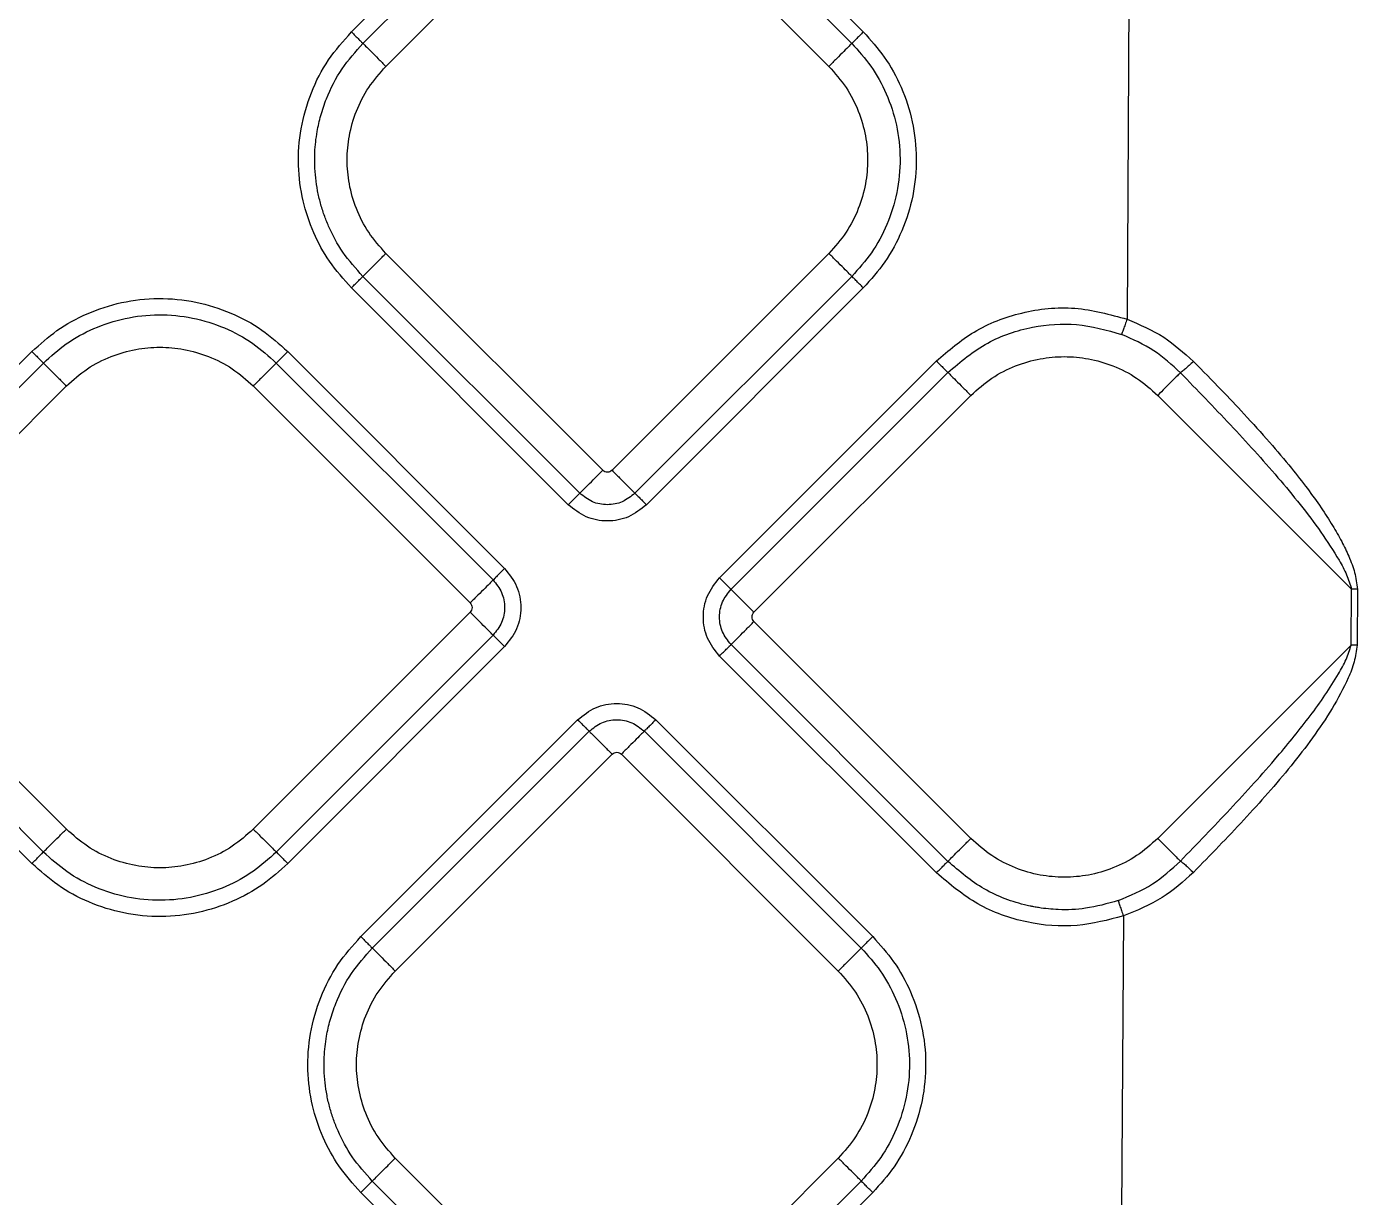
# Model space of a CAD drawing. Extents: x 832 to 912, y 781 to 934.
# Drawn here: x 876.887 to 880.93, y 839.455 to 843.011 of the extents above; entities that cross this region are included whole.
import ezdxf

# ---------------------------------------------------------------- set-up
doc = ezdxf.new("R2010")
doc.units = 0
doc.header["$MEASUREMENT"] = 0
doc.layers.add('1', color=4, linetype='Continuous')

# ---------------------------------------------------------------- blocks, each defined once
blk = doc.blocks.new('2026 SOVEREIGN HL')
at = {"layer": '1', "color": 3, "linetype": 'Continuous', "lineweight": 25}
for p, q in [((46.1449, 45.8998), (46.8037, 46.5586)), ((47.0412, 46.5586), (47.7, 45.8998)), ((46.1798, 45.865), (46.8386, 46.5238)), ((47.0063, 46.5238), (47.6651, 45.865)), ((46.2495, 45.7953), (46.9083, 46.4541)), ((46.9366, 46.4541), (47.5954, 45.7953)), ((48.5072, 45.9972), (48.5016, 45.0273)), ((46.9083, 44.5683), (46.2495, 45.2271)), ((47.5954, 45.2271), (46.9366, 44.5683)), ((46.8037, 44.4638), (46.1449, 45.1226)), ((46.8386, 44.4986), (46.1798, 45.1574)), ((47.6651, 45.1574), (47.0063, 44.4986)), ((47.7, 45.1226), (47.0412, 44.4638)), ((44.5153, 44.2702), (45.1741, 44.929)), ((45.9514, 44.929), (46.6102, 44.2702)), ((44.5502, 44.2354), (45.209, 44.8942)), ((45.9165, 44.8942), (46.5754, 44.2354)), ((47.2632, 44.2417), (47.922, 44.9005)), ((47.2981, 44.2069), (47.9569, 44.8657)), ((44.6199, 44.1656), (45.2787, 44.8245)), ((45.8468, 44.8245), (46.5056, 44.1656)), ((47.3678, 44.1371), (48.0266, 44.7959)), ((48.5947, 44.7959), (49.1835, 44.2072)), ((49.1824, 44.0377), (49.1835, 44.2072)), ((49.2011, 44.2071), (49.1835, 44.2072)), ((49.2011, 44.2071), (49.2001, 44.0376)), ((45.2787, 43.4785), (44.6199, 44.1374)), ((46.5056, 44.1374), (45.8468, 43.4785)), ((48.0266, 43.45), (47.3678, 44.1089)), ((45.1741, 43.374), (44.5153, 44.0328)), ((45.209, 43.4088), (44.5502, 44.0676)), ((46.5754, 44.0676), (45.9165, 43.4088)), ((46.6102, 44.0328), (45.9514, 43.374)), ((47.9569, 43.3803), (47.2981, 44.0391)), ((48.5947, 43.45), (49.1824, 44.0377)), ((47.922, 43.3455), (47.2632, 44.0043)), ((46.1734, 43.1519), (46.8322, 43.8107)), ((47.0697, 43.8107), (47.7285, 43.1519)), ((46.2083, 43.1171), (46.8671, 43.7759)), ((47.0348, 43.7759), (47.6937, 43.1171)), ((46.278, 43.0474), (46.9368, 43.7062)), ((46.9651, 43.7062), (47.6239, 43.0474)), ((48.4902, 43.2146), (48.4841, 42.314)), ((46.9368, 41.8204), (46.278, 42.4792)), ((47.6239, 42.4792), (46.9651, 41.8204)), ((46.8322, 41.7159), (46.1734, 42.3747)), ((46.8671, 41.7507), (46.2083, 42.4095)), ((47.6937, 42.4095), (47.0348, 41.7507)), ((47.7285, 42.3747), (47.0697, 41.7159))]:
    blk.add_line(p, q, dxfattribs=at)
for points, knots in [([(46.1449, 45.1226), (46.1216, 45.1486), (46.0761, 45.1994), (46.0273, 45.2899), (45.9944, 45.3882), (45.9805, 45.4955), (45.9884, 45.6072), (46.0196, 45.7161), (46.0711, 45.8169), (46.1205, 45.8724), (46.1449, 45.8998)], [0, 0, 0, 0, 0.121442, 0.236288, 0.355187, 0.480548, 0.610329, 0.741991, 0.872768, 1, 1, 1, 1]), ([(46.1449, 45.8998), (46.1488, 45.8959), (46.157, 45.8878), (46.1679, 45.8768), (46.1765, 45.8683), (46.1787, 45.8661), (46.1798, 45.865)], [0, 0, 0, 0, 0.23645, 0.4921, 0.752056, 1, 1, 1, 1]), ([(47.7, 45.8998), (47.6961, 45.8959), (47.688, 45.8878), (47.677, 45.8768), (47.6685, 45.8683), (47.6662, 45.8661), (47.6651, 45.865)], [0, 0, 0, 0, 0.2364442, 0.4920954, 0.7520555, 1, 1, 1, 1]), ([(47.7, 45.8998), (47.7222, 45.8752), (47.7679, 45.8244), (47.8184, 45.7316), (47.8526, 45.6272), (47.8649, 45.5149), (47.854, 45.4019), (47.8206, 45.2955), (47.7696, 45.2001), (47.7228, 45.1479), (47.7, 45.1226)], [0, 0, 0, 0, 0.11509, 0.237016, 0.364588, 0.495522, 0.627141, 0.756681, 0.881633, 1, 1, 1, 1]), ([(46.1798, 45.1574), (46.1585, 45.1812), (46.1171, 45.2273), (46.0818, 45.2932), (46.0615, 45.3441), (46.0503, 45.38), (46.0416, 45.4175), (46.0357, 45.4564), (46.033, 45.4952), (46.0333, 45.5425), (46.0389, 45.5928), (46.0512, 45.6474), (46.0733, 45.7124), (46.1125, 45.7895), (46.1576, 45.84), (46.1798, 45.865)], [0, 0, 0, 0, 0.121412, 0.236229, 0.282954, 0.330872, 0.379889, 0.429892, 0.480755, 0.528606, 0.610484, 0.673349, 0.742097, 0.872821, 1, 1, 1, 1]), ([(46.1798, 45.865), (46.182, 45.8628), (46.1865, 45.8583), (46.2035, 45.8413), (46.2254, 45.8194), (46.2417, 45.8031), (46.2495, 45.7953)], [0, 0, 0, 0, 0.2479413, 0.5079225, 0.7635547, 1, 1, 1, 1]), ([(47.6651, 45.865), (47.663, 45.8628), (47.6585, 45.8583), (47.6415, 45.8413), (47.6195, 45.8194), (47.6032, 45.8031), (47.5954, 45.7953)], [0, 0, 0, 0, 0.2479413, 0.5079225, 0.7635547, 1, 1, 1, 1]), ([(47.6651, 45.865), (47.6853, 45.8425), (47.7269, 45.7963), (47.773, 45.7119), (47.804, 45.6168), (47.8152, 45.5146), (47.8053, 45.4117), (47.7749, 45.3148), (47.7285, 45.228), (47.6859, 45.1805), (47.6651, 45.1574)], [0, 0, 0, 0, 0.11509, 0.237016, 0.364589, 0.495523, 0.627141, 0.756681, 0.881633, 1, 1, 1, 1]), ([(46.2495, 45.2271), (46.2311, 45.2478), (46.1948, 45.2888), (46.1581, 45.3615), (46.1364, 45.4362), (46.1296, 45.5112), (46.1364, 45.5862), (46.1581, 45.6609), (46.1948, 45.7336), (46.2311, 45.7745), (46.2495, 45.7953)], [0, 0, 0, 0, 0.131359, 0.259989, 0.383484, 0.5, 0.616516, 0.740011, 0.868641, 1, 1, 1, 1]), ([(47.5954, 45.7953), (47.6138, 45.7745), (47.6502, 45.7336), (47.6868, 45.6609), (47.7085, 45.5862), (47.7153, 45.5112), (47.7085, 45.4362), (47.6868, 45.3615), (47.6502, 45.2888), (47.6138, 45.2478), (47.5954, 45.2271)], [0, 0, 0, 0, 0.131359, 0.259989, 0.383484, 0.5, 0.616516, 0.740011, 0.868641, 1, 1, 1, 1]), ([(46.1798, 45.1574), (46.182, 45.1596), (46.1865, 45.1641), (46.2035, 45.1811), (46.2254, 45.203), (46.2417, 45.2193), (46.2495, 45.2271)], [0, 0, 0, 0, 0.2479412, 0.5079228, 0.763555, 1, 1, 1, 1]), ([(47.6651, 45.1574), (47.663, 45.1596), (47.6585, 45.1641), (47.6415, 45.1811), (47.6195, 45.203), (47.6032, 45.2193), (47.5954, 45.2271)], [0, 0, 0, 0, 0.2479412, 0.5079228, 0.763555, 1, 1, 1, 1]), ([(46.1449, 45.1226), (46.1488, 45.1265), (46.157, 45.1346), (46.1679, 45.1456), (46.1765, 45.1541), (46.1787, 45.1563), (46.1798, 45.1574)], [0, 0, 0, 0, 0.2364508, 0.4921011, 0.7520561, 1, 1, 1, 1]), ([(47.7, 45.1226), (47.6961, 45.1265), (47.688, 45.1346), (47.677, 45.1456), (47.6685, 45.1541), (47.6662, 45.1563), (47.6651, 45.1574)], [0, 0, 0, 0, 0.236445, 0.492096, 0.752056, 1, 1, 1, 1]), ([(45.1741, 44.929), (45.1988, 44.9512), (45.2495, 44.9969), (45.3423, 45.0475), (45.4468, 45.0816), (45.5591, 45.0939), (45.672, 45.0831), (45.7785, 45.0496), (45.8738, 44.9986), (45.926, 44.9518), (45.9514, 44.929)], [0, 0, 0, 0, 0.11509, 0.2370165, 0.3645884, 0.4955227, 0.6271403, 0.756681, 0.8816335, 1, 1, 1, 1]), ([(45.209, 44.8942), (45.2314, 44.9144), (45.2776, 44.956), (45.3621, 45.002), (45.4572, 45.033), (45.5594, 45.0442), (45.6622, 45.0344), (45.7591, 45.004), (45.8459, 44.9575), (45.8934, 44.9149), (45.9165, 44.8942)], [0, 0, 0, 0, 0.11509, 0.237016, 0.364588, 0.495523, 0.627141, 0.756681, 0.881633, 1, 1, 1, 1]), ([(47.922, 44.9005), (47.9588, 44.9321), (48.0353, 44.9977), (48.1819, 45.0533), (48.3441, 45.0708), (48.4491, 45.0418), (48.5016, 45.0273)], [0, 0, 0, 0, 0.231379, 0.480904, 0.74074, 1, 1, 1, 1]), ([(47.9569, 44.8657), (47.9957, 44.8983), (48.0717, 44.962), (48.2099, 45.0078), (48.3509, 45.0186), (48.4393, 44.9938), (48.4845, 44.9811)], [0, 0, 0, 0, 0.2652321, 0.5189373, 0.7542792, 1, 1, 1, 1]), ([(48.5016, 45.0273), (48.4995, 45.0218), (48.4955, 45.0108), (48.4902, 44.9965), (48.4861, 44.9855), (48.485, 44.9825), (48.4845, 44.9811)], [0, 0, 0, 0, 0.250005, 0.500011, 0.750002, 1, 1, 1, 1]), ([(48.5016, 45.0273), (48.5399, 45.0109), (48.6142, 44.9792), (48.674, 44.9252), (48.7029, 44.8991)], [0, 0, 0, 0, 0.515733, 1, 1, 1, 1]), ([(48.6635, 44.8647), (48.6377, 44.8884), (48.5847, 44.9372), (48.5185, 44.9662), (48.4845, 44.9811)], [0, 0, 0, 0, 0.4854634, 1, 1, 1, 1]), ([(45.1741, 44.929), (45.178, 44.9251), (45.1862, 44.917), (45.1971, 44.906), (45.2057, 44.8975), (45.2079, 44.8953), (45.209, 44.8942)], [0, 0, 0, 0, 0.236444, 0.492095, 0.752055, 1, 1, 1, 1]), ([(45.2787, 44.8245), (45.2994, 44.8428), (45.3404, 44.8792), (45.4131, 44.9158), (45.4878, 44.9375), (45.5628, 44.9444), (45.6378, 44.9375), (45.7125, 44.9158), (45.7851, 44.8792), (45.8261, 44.8428), (45.8468, 44.8245)], [0, 0, 0, 0, 0.131359, 0.259989, 0.383483, 0.5, 0.616516, 0.740011, 0.86864, 1, 1, 1, 1]), ([(45.9514, 44.929), (45.9475, 44.9251), (45.9394, 44.917), (45.9284, 44.906), (45.9199, 44.8975), (45.9176, 44.8953), (45.9165, 44.8942)], [0, 0, 0, 0, 0.236445, 0.492096, 0.752057, 1, 1, 1, 1]), ([(45.209, 44.8942), (45.2112, 44.892), (45.2157, 44.8875), (45.2327, 44.8705), (45.2546, 44.8486), (45.2709, 44.8323), (45.2787, 44.8245)], [0, 0, 0, 0, 0.247941, 0.507922, 0.763554, 1, 1, 1, 1]), ([(45.9165, 44.8942), (45.9144, 44.892), (45.9099, 44.8875), (45.8929, 44.8705), (45.8709, 44.8486), (45.8547, 44.8323), (45.8468, 44.8245)], [0, 0, 0, 0, 0.247943, 0.507924, 0.763557, 1, 1, 1, 1]), ([(47.922, 44.9005), (47.9259, 44.8966), (47.9341, 44.8885), (47.945, 44.8775), (47.9536, 44.869), (47.9558, 44.8668), (47.9569, 44.8657)], [0, 0, 0, 0, 0.236451, 0.4921, 0.752056, 1, 1, 1, 1]), ([(48.0266, 44.7959), (48.0473, 44.8143), (48.0883, 44.8507), (48.161, 44.8873), (48.2357, 44.909), (48.3107, 44.9158), (48.3857, 44.909), (48.4604, 44.8873), (48.533, 44.8507), (48.574, 44.8143), (48.5947, 44.7959)], [0, 0, 0, 0, 0.131359, 0.259988, 0.383484, 0.5, 0.616516, 0.740012, 0.868641, 1, 1, 1, 1]), ([(48.7029, 44.8991), (48.6987, 44.895), (48.6902, 44.8868), (48.6783, 44.8761), (48.6685, 44.8679), (48.6652, 44.8658), (48.6635, 44.8647)], [0, 0, 0, 0, 0.24999, 0.499997, 0.75, 1, 1, 1, 1]), ([(48.7029, 44.8991), (48.7313, 44.8703), (48.7833, 44.8175), (48.8607, 44.7359), (48.9322, 44.6569), (48.9962, 44.5813), (49.0483, 44.5149), (49.0901, 44.4568), (49.1249, 44.4032), (49.153, 44.3541), (49.1724, 44.3144), (49.1849, 44.2829), (49.1964, 44.2502), (49.1992, 44.2244), (49.2011, 44.2071)], [0, 0, 0, 0, 0.139132, 0.255396, 0.388977, 0.50872, 0.599891, 0.68296, 0.758075, 0.822817, 0.880189, 0.911335, 0.940389, 1, 1, 1, 1]), ([(47.9569, 44.8657), (47.9591, 44.8635), (47.9636, 44.859), (47.9806, 44.842), (48.0025, 44.8201), (48.0188, 44.8038), (48.0266, 44.7959)], [0, 0, 0, 0, 0.2479414, 0.5079228, 0.7635544, 1, 1, 1, 1]), ([(48.6635, 44.8647), (48.6609, 44.8621), (48.6556, 44.8568), (48.6386, 44.8398), (48.6175, 44.8188), (48.6021, 44.8034), (48.5947, 44.7959)], [0, 0, 0, 0, 0.250652, 0.510525, 0.764678, 1, 1, 1, 1]), ([(48.6635, 44.8647), (48.7144, 44.8123), (48.8156, 44.708), (48.9601, 44.5484), (49.0713, 44.4115), (49.1373, 44.3107), (49.1694, 44.2527), (49.1789, 44.2221), (49.1835, 44.2072)], [0, 0, 0, 0, 0.259124, 0.515326, 0.765673, 0.886569, 0.944879, 1, 1, 1, 1]), ([(46.8386, 44.4986), (46.8408, 44.5008), (46.8453, 44.5053), (46.8623, 44.5223), (46.8842, 44.5442), (46.9005, 44.5605), (46.9083, 44.5683)], [0, 0, 0, 0, 0.247941, 0.507922, 0.763554, 1, 1, 1, 1]), ([(46.9366, 44.5683), (46.9345, 44.5667), (46.9304, 44.5634), (46.9225, 44.562), (46.9145, 44.5634), (46.9104, 44.5667), (46.9083, 44.5683)], [0, 0, 0, 0, 0.25022, 0.499992, 0.749764, 1, 1, 1, 1]), ([(46.9366, 44.5683), (46.9444, 44.5605), (46.9607, 44.5442), (46.9826, 44.5223), (46.9997, 44.5053), (47.0041, 44.5008), (47.0063, 44.4986)], [0, 0, 0, 0, 0.236446, 0.492078, 0.752059, 1, 1, 1, 1]), ([(46.8037, 44.4638), (46.8076, 44.4677), (46.8158, 44.4758), (46.8268, 44.4868), (46.8353, 44.4953), (46.8375, 44.4975), (46.8386, 44.4986)], [0, 0, 0, 0, 0.2364474, 0.4920948, 0.7520566, 1, 1, 1, 1]), ([(47.0063, 44.4986), (46.9941, 44.4889), (46.9695, 44.4696), (46.9225, 44.461), (46.8754, 44.4696), (46.8509, 44.4889), (46.8386, 44.4986)], [0, 0, 0, 0, 0.249877, 0.500013, 0.75014, 1, 1, 1, 1]), ([(47.0063, 44.4986), (47.0074, 44.4975), (47.0097, 44.4953), (47.0182, 44.4868), (47.0291, 44.4758), (47.0373, 44.4677), (47.0412, 44.4638)], [0, 0, 0, 0, 0.247946, 0.507904, 0.763552, 1, 1, 1, 1]), ([(47.0412, 44.4638), (47.0238, 44.45), (46.9891, 44.4226), (46.9225, 44.4105), (46.8558, 44.4226), (46.8211, 44.45), (46.8037, 44.4638)], [0, 0, 0, 0, 0.2500695, 0.500017, 0.749932, 1, 1, 1, 1]), ([(46.5754, 44.2354), (46.5732, 44.2332), (46.5687, 44.2287), (46.5517, 44.2117), (46.5298, 44.1898), (46.5135, 44.1735), (46.5056, 44.1656)], [0, 0, 0, 0, 0.2473324, 0.5070941, 0.762967, 1, 1, 1, 1]), ([(46.6102, 44.2702), (46.6061, 44.2661), (46.5978, 44.2578), (46.587, 44.247), (46.5787, 44.2387), (46.5765, 44.2365), (46.5754, 44.2354)], [0, 0, 0, 0, 0.250007, 0.500015, 0.750005, 1, 1, 1, 1]), ([(46.5754, 44.2354), (46.585, 44.2231), (46.6044, 44.1986), (46.613, 44.1515), (46.6044, 44.1044), (46.585, 44.0799), (46.5754, 44.0676)], [0, 0, 0, 0, 0.249877, 0.500014, 0.75014, 1, 1, 1, 1]), ([(46.6102, 44.2702), (46.6239, 44.2529), (46.6514, 44.2181), (46.6634, 44.1515), (46.6514, 44.0849), (46.6239, 44.0501), (46.6102, 44.0328)], [0, 0, 0, 0, 0.25007, 0.500017, 0.749933, 1, 1, 1, 1]), ([(47.2632, 44.0043), (47.2495, 44.0216), (47.2221, 44.0564), (47.21, 44.123), (47.2221, 44.1896), (47.2495, 44.2244), (47.2632, 44.2417)], [0, 0, 0, 0, 0.250071, 0.500017, 0.749933, 1, 1, 1, 1]), ([(47.2632, 44.2417), (47.2671, 44.2378), (47.2753, 44.2297), (47.2862, 44.2187), (47.2947, 44.2102), (47.297, 44.2079), (47.2981, 44.2069)], [0, 0, 0, 0, 0.2364431, 0.4920972, 0.7520554, 1, 1, 1, 1]), ([(47.2981, 44.0391), (47.2884, 44.0514), (47.2691, 44.0759), (47.2605, 44.123), (47.2691, 44.1701), (47.2884, 44.1946), (47.2981, 44.2069)], [0, 0, 0, 0, 0.249875, 0.500014, 0.750138, 1, 1, 1, 1]), ([(47.2981, 44.2069), (47.3003, 44.2047), (47.3047, 44.2002), (47.3218, 44.1832), (47.3437, 44.1612), (47.36, 44.145), (47.3678, 44.1371)], [0, 0, 0, 0, 0.247941, 0.507923, 0.763555, 1, 1, 1, 1]), ([(46.5056, 44.1656), (46.5073, 44.1636), (46.5105, 44.1594), (46.512, 44.1515), (46.5105, 44.1436), (46.5073, 44.1394), (46.5056, 44.1374)], [0, 0, 0, 0, 0.250226, 0.500001, 0.749766, 1, 1, 1, 1]), ([(46.5754, 44.0676), (46.5732, 44.0698), (46.5687, 44.0743), (46.5517, 44.0913), (46.5297, 44.1133), (46.5135, 44.1295), (46.5056, 44.1374)], [0, 0, 0, 0, 0.247943, 0.507925, 0.763557, 1, 1, 1, 1]), ([(47.3678, 44.1089), (47.3662, 44.1109), (47.3629, 44.1151), (47.3615, 44.123), (47.3629, 44.1309), (47.3662, 44.1351), (47.3678, 44.1371)], [0, 0, 0, 0, 0.250224, 0.5, 0.749776, 1, 1, 1, 1]), ([(47.2981, 44.0391), (47.3003, 44.0413), (47.3047, 44.0458), (47.3217, 44.0628), (47.3436, 44.0847), (47.36, 44.101), (47.3678, 44.1089)], [0, 0, 0, 0, 0.247332, 0.507094, 0.762967, 1, 1, 1, 1]), ([(46.6102, 44.0328), (46.6063, 44.0367), (46.5982, 44.0448), (46.5872, 44.0558), (46.5787, 44.0643), (46.5765, 44.0665), (46.5754, 44.0676)], [0, 0, 0, 0, 0.236449, 0.492098, 0.752056, 1, 1, 1, 1]), ([(47.2632, 44.0043), (47.2674, 44.0084), (47.2756, 44.0167), (47.2865, 44.0275), (47.2948, 44.0358), (47.297, 44.038), (47.2981, 44.0391)], [0, 0, 0, 0, 0.2500078, 0.5000106, 0.7500014, 1, 1, 1, 1]), ([(48.6634, 43.3814), (48.7141, 43.4337), (48.8149, 43.5378), (48.9473, 43.6843), (49.0586, 43.8203), (49.1273, 43.9192), (49.1679, 43.9923), (49.1777, 44.0229), (49.1824, 44.0377)], [0, 0, 0, 0, 0.258996, 0.514953, 0.703525, 0.8863, 0.944695, 1, 1, 1, 1]), ([(49.2001, 44.0376), (49.1979, 44.0204), (49.1934, 43.9857), (49.1671, 43.9207), (49.1083, 43.8119), (49.0012, 43.6683), (48.8574, 43.505), (48.7546, 43.3998), (48.703, 43.347)], [0, 0, 0, 0, 0.059697, 0.119926, 0.242115, 0.49141, 0.744635, 1, 1, 1, 1]), ([(49.2001, 44.0376), (49.1972, 44.0377), (49.1915, 44.0377), (49.1854, 44.0377), (49.1824, 44.0377)], [0, 0, 0, 0, 0.500008, 1, 1, 1, 1]), ([(46.8322, 43.8107), (46.8496, 43.8245), (46.8843, 43.8519), (46.951, 43.8639), (47.0176, 43.8519), (47.0523, 43.8245), (47.0697, 43.8107)], [0, 0, 0, 0, 0.250071, 0.500018, 0.749933, 1, 1, 1, 1]), ([(46.8322, 43.8107), (46.8364, 43.8066), (46.8447, 43.7983), (46.8555, 43.7875), (46.8638, 43.7792), (46.866, 43.777), (46.8671, 43.7759)], [0, 0, 0, 0, 0.2500076, 0.5000101, 0.7500046, 1, 1, 1, 1]), ([(46.8671, 43.7759), (46.8794, 43.7856), (46.9039, 43.8049), (46.951, 43.8135), (46.998, 43.8049), (47.0226, 43.7856), (47.0348, 43.7759)], [0, 0, 0, 0, 0.249877, 0.500015, 0.750138, 1, 1, 1, 1]), ([(47.0697, 43.8107), (47.0658, 43.8068), (47.0577, 43.7987), (47.0467, 43.7877), (47.0382, 43.7792), (47.0359, 43.777), (47.0348, 43.7759)], [0, 0, 0, 0, 0.236446, 0.492099, 0.752057, 1, 1, 1, 1]), ([(46.8671, 43.7759), (46.8693, 43.7737), (46.8738, 43.7692), (46.8908, 43.7523), (46.9127, 43.7303), (46.929, 43.714), (46.9368, 43.7062)], [0, 0, 0, 0, 0.247332, 0.507094, 0.762967, 1, 1, 1, 1]), ([(47.0348, 43.7759), (47.0326, 43.7737), (47.0282, 43.7692), (47.0111, 43.7522), (46.9892, 43.7303), (46.9729, 43.714), (46.9651, 43.7062)], [0, 0, 0, 0, 0.247942, 0.507923, 0.763555, 1, 1, 1, 1]), ([(46.9368, 43.7062), (46.9389, 43.7078), (46.943, 43.7111), (46.951, 43.7125), (46.9589, 43.7111), (46.963, 43.7078), (46.9651, 43.7062)], [0, 0, 0, 0, 0.250236, 0.500008, 0.74978, 1, 1, 1, 1]), ([(45.209, 43.4088), (45.2112, 43.411), (45.2157, 43.4155), (45.2327, 43.4325), (45.2546, 43.4544), (45.2709, 43.4707), (45.2787, 43.4785)], [0, 0, 0, 0, 0.247941, 0.507923, 0.763555, 1, 1, 1, 1]), ([(45.8468, 43.4785), (45.8261, 43.4602), (45.7851, 43.4238), (45.7125, 43.3872), (45.6378, 43.3655), (45.5628, 43.3587), (45.4878, 43.3655), (45.4131, 43.3872), (45.3404, 43.4238), (45.2994, 43.4602), (45.2787, 43.4785)], [0, 0, 0, 0, 0.131359, 0.259989, 0.383484, 0.5, 0.616517, 0.740012, 0.868641, 1, 1, 1, 1]), ([(45.8468, 43.4785), (45.8547, 43.4707), (45.8709, 43.4544), (45.8929, 43.4325), (45.9099, 43.4155), (45.9144, 43.411), (45.9165, 43.4088)], [0, 0, 0, 0, 0.236443, 0.492075, 0.752057, 1, 1, 1, 1]), ([(47.9569, 43.3803), (47.9591, 43.3825), (47.9636, 43.387), (47.9806, 43.404), (48.0025, 43.4259), (48.0188, 43.4422), (48.0266, 43.45)], [0, 0, 0, 0, 0.247941, 0.507922, 0.763554, 1, 1, 1, 1]), ([(48.5947, 43.45), (48.574, 43.4317), (48.533, 43.3953), (48.4604, 43.3587), (48.3857, 43.337), (48.3107, 43.3301), (48.2357, 43.337), (48.161, 43.3587), (48.0883, 43.3953), (48.0473, 43.4317), (48.0266, 43.45)], [0, 0, 0, 0, 0.13136, 0.259989, 0.383484, 0.5, 0.616516, 0.740011, 0.86864, 1, 1, 1, 1]), ([(48.5947, 43.45), (48.6021, 43.4427), (48.6174, 43.4273), (48.6384, 43.4064), (48.6554, 43.3894), (48.6607, 43.384), (48.6634, 43.3814)], [0, 0, 0, 0, 0.235222, 0.489237, 0.749099, 1, 1, 1, 1]), ([(45.1741, 43.374), (45.178, 43.3779), (45.1862, 43.386), (45.1971, 43.397), (45.2057, 43.4055), (45.2079, 43.4077), (45.209, 43.4088)], [0, 0, 0, 0, 0.236446, 0.492094, 0.752056, 1, 1, 1, 1]), ([(45.9165, 43.4088), (45.8941, 43.3886), (45.8479, 43.347), (45.7634, 43.301), (45.6683, 43.27), (45.5661, 43.2588), (45.4633, 43.2686), (45.3664, 43.299), (45.2796, 43.3455), (45.2321, 43.3881), (45.209, 43.4088)], [0, 0, 0, 0, 0.11509, 0.237016, 0.364589, 0.495522, 0.62714, 0.756681, 0.881633, 1, 1, 1, 1]), ([(45.9165, 43.4088), (45.9176, 43.4077), (45.9199, 43.4055), (45.9284, 43.397), (45.9394, 43.386), (45.9475, 43.3779), (45.9514, 43.374)], [0, 0, 0, 0, 0.247943, 0.507905, 0.763554, 1, 1, 1, 1]), ([(45.9514, 43.374), (45.9268, 43.3518), (45.876, 43.3061), (45.7832, 43.2555), (45.6787, 43.2214), (45.5665, 43.2091), (45.4535, 43.2199), (45.3471, 43.2534), (45.2517, 43.3044), (45.1995, 43.3512), (45.1741, 43.374)], [0, 0, 0, 0, 0.11509, 0.237017, 0.364588, 0.495522, 0.62714, 0.756681, 0.881633, 1, 1, 1, 1]), ([(47.922, 43.3455), (47.9259, 43.3494), (47.9341, 43.3575), (47.945, 43.3685), (47.9536, 43.377), (47.9558, 43.3792), (47.9569, 43.3803)], [0, 0, 0, 0, 0.2364509, 0.4921013, 0.7520564, 1, 1, 1, 1]), ([(48.4902, 43.2146), (48.4437, 43.2025), (48.3474, 43.1775), (48.1937, 43.1901), (48.0435, 43.2433), (47.9624, 43.3115), (47.922, 43.3455)], [0, 0, 0, 0, 0.234084, 0.484491, 0.743253, 1, 1, 1, 1]), ([(48.4741, 43.2612), (48.4414, 43.252), (48.382, 43.2352), (48.2999, 43.2323), (48.2475, 43.2372), (48.2191, 43.2422), (48.2076, 43.2445), (48.1554, 43.2561), (48.0633, 43.2897), (47.9922, 43.3502), (47.9569, 43.3803)], [0, 0, 0, 0, 0.182021, 0.330468, 0.438153, 0.464275, 0.485359, 0.501355, 0.751873, 1, 1, 1, 1]), ([(48.4741, 43.2612), (48.5102, 43.2762), (48.5804, 43.3054), (48.6363, 43.3566), (48.6634, 43.3814)], [0, 0, 0, 0, 0.515313, 1, 1, 1, 1]), ([(48.703, 43.347), (48.6726, 43.3196), (48.6096, 43.263), (48.5309, 43.2311), (48.4902, 43.2146)], [0, 0, 0, 0, 0.4834244, 1, 1, 1, 1]), ([(48.6634, 43.3814), (48.6651, 43.3803), (48.6685, 43.3781), (48.6783, 43.3699), (48.6903, 43.3593), (48.6987, 43.3511), (48.703, 43.347)], [0, 0, 0, 0, 0.250003, 0.499998, 0.750009, 1, 1, 1, 1]), ([(48.4741, 43.2612), (48.4746, 43.2597), (48.4756, 43.2568), (48.4795, 43.2457), (48.4845, 43.2312), (48.4883, 43.2201), (48.4902, 43.2146)], [0, 0, 0, 0, 0.249997, 0.499988, 0.749993, 1, 1, 1, 1]), ([(46.1734, 42.3747), (46.1501, 42.4007), (46.1047, 42.4515), (46.0558, 42.542), (46.0229, 42.6403), (46.009, 42.7476), (46.0169, 42.8593), (46.0482, 42.9682), (46.0996, 43.069), (46.149, 43.1245), (46.1734, 43.1519)], [0, 0, 0, 0, 0.121443, 0.236288, 0.355187, 0.480548, 0.610328, 0.741991, 0.872768, 1, 1, 1, 1]), ([(46.1734, 43.1519), (46.1773, 43.148), (46.1855, 43.1399), (46.1965, 43.1289), (46.205, 43.1204), (46.2072, 43.1182), (46.2083, 43.1171)], [0, 0, 0, 0, 0.236446, 0.492097, 0.752057, 1, 1, 1, 1]), ([(47.7285, 43.1519), (47.7246, 43.148), (47.7165, 43.1399), (47.7055, 43.1289), (47.697, 43.1204), (47.6947, 43.1182), (47.6937, 43.1171)], [0, 0, 0, 0, 0.236446, 0.492097, 0.752057, 1, 1, 1, 1]), ([(47.7285, 43.1519), (47.7507, 43.1273), (47.7964, 43.0765), (47.847, 42.9837), (47.8811, 42.8793), (47.8934, 42.767), (47.8825, 42.654), (47.8491, 42.5476), (47.7981, 42.4522), (47.7513, 42.4), (47.7285, 42.3747)], [0, 0, 0, 0, 0.1150896, 0.2370166, 0.3645884, 0.4955224, 0.6271407, 0.756681, 0.8816331, 1, 1, 1, 1]), ([(46.2083, 42.4095), (46.187, 42.4332), (46.1456, 42.4794), (46.1103, 42.5453), (46.09, 42.5962), (46.0788, 42.6321), (46.0701, 42.6696), (46.0643, 42.7085), (46.0615, 42.7473), (46.0619, 42.7946), (46.0674, 42.8449), (46.0797, 42.8995), (46.1018, 42.9645), (46.1411, 43.0416), (46.1861, 43.0921), (46.2083, 43.1171)], [0, 0, 0, 0, 0.12141, 0.236226, 0.282951, 0.330869, 0.379887, 0.429891, 0.480755, 0.528606, 0.610484, 0.673349, 0.742097, 0.872821, 1, 1, 1, 1]), ([(46.2083, 43.1171), (46.2105, 43.1149), (46.215, 43.1104), (46.232, 43.0934), (46.2539, 43.0715), (46.2702, 43.0552), (46.278, 43.0474)], [0, 0, 0, 0, 0.247943, 0.507925, 0.763557, 1, 1, 1, 1]), ([(47.6937, 43.1171), (47.6915, 43.1149), (47.687, 43.1104), (47.67, 43.0934), (47.648, 43.0715), (47.6318, 43.0552), (47.6239, 43.0474)], [0, 0, 0, 0, 0.247943, 0.507925, 0.763557, 1, 1, 1, 1]), ([(47.6937, 43.1171), (47.7138, 43.0946), (47.7554, 43.0484), (47.8015, 42.964), (47.8325, 42.8689), (47.8437, 42.7667), (47.8339, 42.6638), (47.8034, 42.5669), (47.757, 42.4801), (47.7144, 42.4326), (47.6937, 42.4095)], [0, 0, 0, 0, 0.11509, 0.237016, 0.364589, 0.495523, 0.627141, 0.756681, 0.881633, 1, 1, 1, 1]), ([(46.278, 42.4792), (46.2596, 42.4999), (46.2233, 42.5409), (46.1866, 42.6136), (46.1649, 42.6883), (46.1581, 42.7633), (46.1649, 42.8383), (46.1866, 42.913), (46.2233, 42.9857), (46.2596, 43.0266), (46.278, 43.0474)], [0, 0, 0, 0, 0.131359, 0.259989, 0.383484, 0.5, 0.616516, 0.740011, 0.868641, 1, 1, 1, 1]), ([(47.6239, 43.0474), (47.6423, 43.0266), (47.6787, 42.9857), (47.7153, 42.913), (47.737, 42.8383), (47.7438, 42.7633), (47.737, 42.6883), (47.7153, 42.6136), (47.6787, 42.5409), (47.6423, 42.4999), (47.6239, 42.4792)], [0, 0, 0, 0, 0.131359, 0.259989, 0.383484, 0.5, 0.616516, 0.740011, 0.868641, 1, 1, 1, 1]), ([(46.2083, 42.4095), (46.2105, 42.4117), (46.215, 42.4162), (46.232, 42.4332), (46.2539, 42.4551), (46.2702, 42.4714), (46.278, 42.4792)], [0, 0, 0, 0, 0.247943, 0.507925, 0.763557, 1, 1, 1, 1]), ([(47.6937, 42.4095), (47.6915, 42.4117), (47.687, 42.4162), (47.67, 42.4332), (47.648, 42.4551), (47.6318, 42.4714), (47.6239, 42.4792)], [0, 0, 0, 0, 0.247943, 0.507925, 0.763557, 1, 1, 1, 1]), ([(46.1734, 42.3747), (46.1773, 42.3786), (46.1855, 42.3867), (46.1965, 42.3977), (46.205, 42.4062), (46.2072, 42.4084), (46.2083, 42.4095)], [0, 0, 0, 0, 0.236446, 0.492097, 0.752057, 1, 1, 1, 1]), ([(47.7285, 42.3747), (47.7246, 42.3786), (47.7165, 42.3867), (47.7055, 42.3977), (47.697, 42.4062), (47.6947, 42.4084), (47.6937, 42.4095)], [0, 0, 0, 0, 0.236446, 0.492097, 0.752057, 1, 1, 1, 1])]:
    blk.add_open_spline(points, degree=3, knots=knots, dxfattribs=at)

msp = doc.modelspace()

# ---------------------------------------------------------------- block references
at = {"layer": '1'}
msp.add_blockref('2026 SOVEREIGN HL', (831.7292, 797.0948), dxfattribs=at)

doc.saveas('drawing.dxf')
